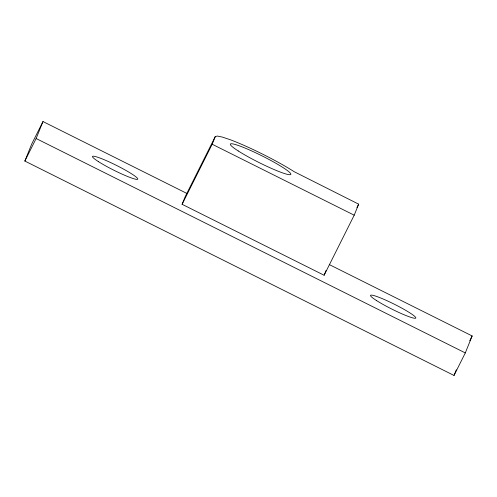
<?xml version="1.0" encoding="UTF-8"?>
<svg xmlns="http://www.w3.org/2000/svg" width="497" height="497" viewBox="0 0 497 497"><rect width="100%" height="100%" fill="white"/><g stroke="black" fill="none" stroke-linecap="round" stroke-linejoin="round"><path stroke-width="0.75" d="M329.275 264.572L472.15 335.953L465.298 352.926L454.016 375.452L24.85 161.047L31.702 144.074L42.984 121.548L187.319 193.656M24.85 161.047L36.132 138.52L42.984 121.548M182.101 204.304L185.182 196.669L215.263 136.594L217.338 136.048L222.364 137.085L229.999 139.632A50.682 5.473 26.6 0 1 294.112 171.664L358.66 204.155L354.206 215.189L324.125 275.257L182.101 204.304L212.182 144.236L215.263 136.594M324.125 275.257L326.075 270.43M454.016 375.452L456.302 369.793M356.933 207.609L358.66 204.155M469.758 340.731L472.15 335.953M212.182 144.236L354.206 215.189M36.132 138.52L465.298 352.926M238.262 150.97A33.79 3.647 26.6 0 0 289.44 174.708A33.79 3.647 26.6 0 0 254.104 152.057A33.79 3.647 26.6 0 0 238.262 150.97M376.403 300.48A25.341 2.74 26.6 0 0 414.79 318.285A25.341 2.74 26.6 0 0 388.287 301.3A25.341 2.74 26.6 0 0 376.403 300.48M98.363 161.575A25.341 2.74 26.6 0 0 136.75 179.38A25.341 2.74 26.6 0 0 110.247 162.395A25.341 2.74 26.6 0 0 98.363 161.575"/></g></svg>
